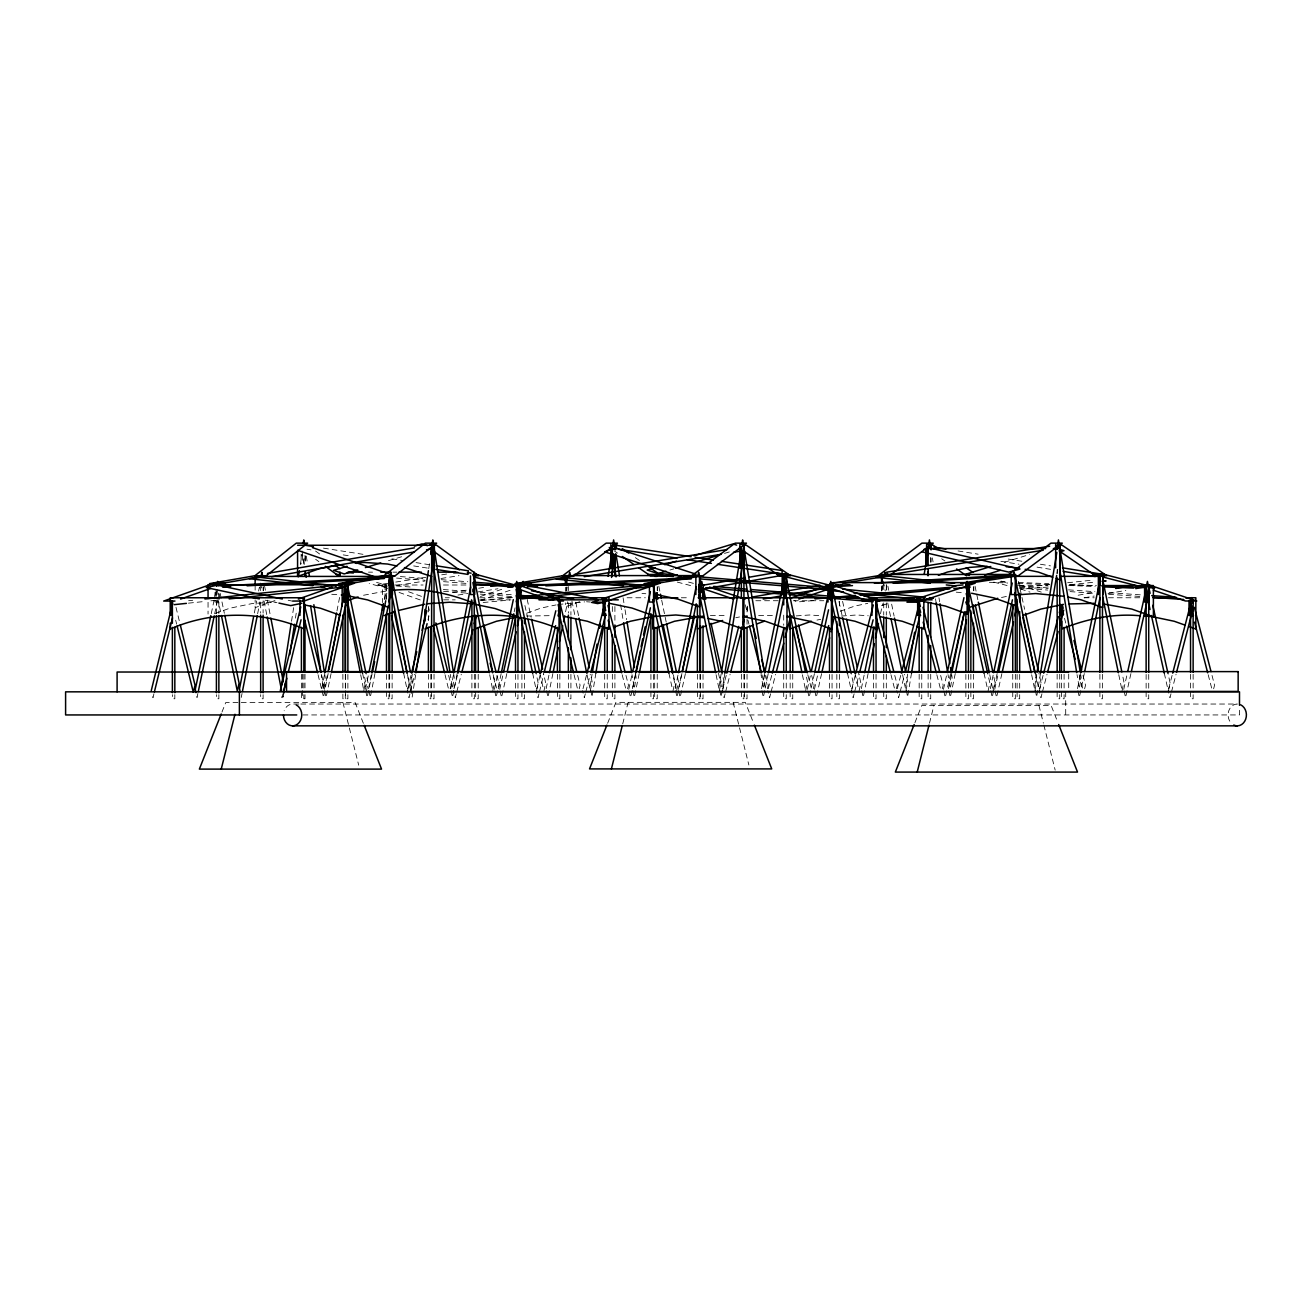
<?xml version="1.0" encoding="UTF-8"?>
<svg xmlns="http://www.w3.org/2000/svg" width="1312" height="1312" viewBox="0 0 1312 1312"><rect width="100%" height="100%" fill="white"/><g stroke="black" fill="none" stroke-linecap="round" stroke-linejoin="round"><path stroke-width="0.75" stroke-dasharray="5 3.75" d="M291.526 621.281L293.724 607.112M300.35 564.619L301.924 554.5M283.786 693.048L283.162 697.098L282.588 693.408M295.446 618.165L296.709 610.08M303.958 563.537L304.023 555.796M410.459 686.045L412.345 673.892M428.745 568.67L429.68 562.602M415.642 674.827L412.181 697.098L411.033 689.718M590.154 686.045L592.106 674.073M595.878 673.154L591.958 697.098L590.761 689.718M719.173 686.045L721.141 674.073M724.896 673.154L720.993 697.098L719.78 689.718M905.739 686.045L907.707 674.073M911.512 673.154L907.56 697.098L906.346 689.718M1034.758 686.045L1036.726 674.073M1040.531 673.154L1036.578 697.098L1035.365 689.718M1056.996 573.442L1057.652 569.457M254.348 612.934L256.693 600.978M258.628 591.023L259.415 587.038L259.235 590.81M241.26 697.426L242.048 693.458M257.628 613.77L259.973 601.814M321.752 688.636L324.474 674.68M336.954 610.949L339.677 597.009M328.148 673.532L323.474 697.426L322.096 690.391M363.801 690.653L365.523 681.863L363.965 673.892M368.557 688.636L371.296 674.68M385.712 600.978L386.876 595.008M374.953 673.532L370.279 697.426L368.902 690.391M410.623 690.653L412.345 681.863L410.787 673.892M450.77 688.636L453.493 674.68M457.166 673.532L452.492 697.426L451.115 690.391M492.836 690.653L494.558 681.863L493 673.892M546.169 688.636L549.039 674.68M566.226 591.023L567.046 587.038M552.893 673.532L547.99 697.426L546.53 690.391M565.57 611.786L567.62 601.814M590.334 690.653L592.138 681.863L590.498 673.892M632.499 688.636L635.352 674.68M639.206 673.532L634.303 697.426L632.86 690.391M675.204 688.636L678.058 674.68M676.648 690.653L678.468 681.863L676.828 673.892M681.912 673.532L677.008 697.426L675.565 690.391M719.353 690.653L721.157 681.863L719.534 673.892M761.518 688.636L764.388 674.68M768.242 673.532L763.322 697.426L761.878 690.391M805.683 690.653L807.487 681.863L805.847 673.892M861.344 688.636L864.231 674.68M881.582 591.023L882.812 585.054M868.118 673.532L863.165 697.426L861.705 690.391M880.516 613.77L882.582 603.815M905.92 690.653L907.74 681.863L906.084 673.892M948.478 688.636L951.364 674.68M955.267 673.532L950.298 697.426L948.838 690.391M990.363 688.636L993.25 674.68M993.053 690.653L994.89 681.863L993.233 673.892M997.136 673.532L992.184 697.426L990.724 690.391M1034.938 690.653L1036.759 681.863L1035.119 673.892M1077.496 688.636L1080.399 674.68M1084.286 673.532L1079.333 697.426L1077.874 690.391M1122.088 690.653L1123.908 681.863L1122.252 673.892M211.265 613.606L215.89 591.679M197.866 693.54L197.013 697.525L196.324 694.261M214.676 613.803L217.612 599.846M324.326 689.358L327.688 673.417M331.083 673.614L326.048 697.525L324.671 690.998M387.024 584.676L385.99 589.58L386.843 593.565M365.376 689.358L368.738 673.417M384.285 599.65L386.81 587.694M366.376 691.244L368.098 683.076L365.999 673.105M372.132 673.614L367.098 697.525L365.72 690.998M407.425 691.244L409.147 683.076L407.048 673.105M494.394 689.358L497.756 673.417M501.168 673.614L496.116 697.525L494.739 690.998M514.189 611.802L515.026 607.817M536.444 691.244L538.166 683.076L536.067 673.105M499.724 689.358L503.25 673.417M506.826 673.614L501.528 697.525L500.085 690.998M543.873 691.244L545.694 683.076L543.48 673.105M628.743 689.358L632.269 673.417M635.844 673.614L630.547 697.525L629.104 690.998M672.908 691.244L674.712 683.076L672.498 673.105M678.304 689.358L681.83 673.417M685.405 673.614L680.108 697.525L678.665 690.998M722.453 691.244L724.273 683.076L722.059 673.105M807.323 689.358L810.849 673.417M814.424 673.614L809.127 697.525L807.684 690.998M851.488 691.244L853.292 683.076L851.078 673.105M814.44 689.358L817.999 673.417M821.607 673.614L816.261 697.525L814.801 690.998M859.016 691.244L860.852 683.076L858.622 673.105M943.459 689.358L947.018 673.417M950.626 673.614L945.296 697.525L943.82 690.998M988.034 691.244L989.871 683.076L987.641 673.105M994.726 689.358L998.284 673.417M1001.892 673.614L996.546 697.525L995.086 690.998M1039.301 691.244L1041.121 683.076L1038.891 673.105M1123.744 689.358L1127.303 673.417M1130.911 673.614L1125.565 697.525L1124.105 690.998M1168.32 691.244L1170.14 683.076L1167.926 673.105M153.93 693.802L152.979 697.705L152.126 694.179M282.966 693.802L282.014 697.705L281.145 694.179M323.195 688.767L324.064 685.241L321.21 673.548M407.753 688.718L411.558 673.122M409.951 693.802L409 697.705L407.278 690.653M410.426 691.85L414.707 674.335M428.04 619.789L428.991 615.902M450.18 688.767L451.049 685.241L448.196 673.548M536.772 688.718L540.577 673.122M538.97 693.802L538.018 697.705L536.296 690.653M539.445 691.85L543.726 674.335M579.215 688.767L580.068 685.241L577.214 673.548M622.708 723.88L628.12 702.346M929.503 723.125L933.914 705.512M453.985 688.718L457.986 673.122M456.297 693.802L455.297 697.705L453.476 690.653M456.789 691.85L461.283 674.335M498.544 688.767L499.446 685.241L496.444 673.548M583.004 688.718L587.005 673.122M585.316 693.802L584.316 697.705L582.512 690.653M585.808 691.85L590.318 674.335M627.562 688.767L628.464 685.241L625.48 673.548M722.797 688.718L726.799 673.122M725.093 693.802L724.093 697.705L722.289 690.653M725.602 691.85L730.095 674.335M767.356 688.767L768.258 685.241L765.257 673.548M851.816 688.718L855.818 673.122M854.128 693.802L853.128 697.705L851.308 690.653M854.62 691.85L859.13 674.335M896.375 688.767L897.277 685.241L894.276 673.548M768.274 688.718L772.309 673.122M770.603 693.802L769.586 697.705L767.766 690.653M771.095 691.85L775.638 674.335M813.26 688.767L814.162 685.241L811.144 673.548M897.293 688.718L901.328 673.122M899.622 693.802L898.605 697.705L896.785 690.653M900.13 691.85L904.673 674.335M942.278 688.767L943.197 685.241L940.163 673.548M1039.629 688.718L1043.68 673.122M1041.958 693.802L1040.957 697.705L1039.137 690.653M1042.466 691.85L1047.009 674.335M1084.63 688.767L1085.532 685.241L1082.498 673.548M1168.664 688.718L1172.698 673.122M1170.993 693.802L1169.976 697.705L1168.156 690.653M1171.501 691.85L1176.044 674.335M1213.649 688.767L1214.551 685.241L1211.534 673.548M221.974 712.055L225.746 702.543L237.931 702.543M607.636 723.256L615.918 702.346L745.331 702.346L753.629 723.256M914.94 722.633L921.729 705.512L1051.142 705.512L1057.931 722.633M215.25 613.409L229.666 608.26L252.166 603.553L275.11 601.978M274.946 600.552L255.135 607.653L255.135 599.846M526.702 613.212L541.118 608.046L556.108 604.914M579.773 601.667L565.357 606.833L565.357 602.93M840.238 611.261L854.653 606.095L867.773 603.356M881.566 605.685L886.978 603.75M480.422 596.501L502.972 588.891M480.422 600.306L512.385 589.531M1004.336 562.307L1029.461 554.55M669.924 570.031L673.827 568.85M724.503 553.402L730.358 551.63M388.483 560.683L403.883 556.075M363.539 595.254L387.975 590.679M557.994 604.52L584.644 601.896M735.802 617.722L739.542 616.952M816.982 620.084L820.722 619.297M1001.499 597.485L1007.124 596.304M1078.152 595.222L1093.962 592.384M1084.319 597.813L1094.208 596.042M1108.033 593.565L1125.827 590.384M387.778 583.332L377.79 584.922L387.171 586.398M395.765 582.069L425.744 577.346M441.734 574.82L447.736 573.869M397.044 585.431L425.039 581.019M441.012 578.494L459.003 575.656M452.689 592.352L466.678 590.138M478.667 588.235L486.67 586.972M457.97 595.074L467.958 593.5M477.945 591.925L497.937 588.76M188.633 600.716L192.716 600.289M188.452 603.159L202.704 601.683M210.855 600.83L216.956 600.191M1019.736 587.743L1049.666 584.627M1067.624 582.741L1093.552 580.035M1048.255 587.005L1020.72 589.236M1070.198 584.709L1096.127 582.003M481.34 600.486L513.96 597.419M483.16 602.52L509.663 600.027M813.194 600.601L796.892 602.011L794.613 600.666M526.637 616.033L551.499 615.64M710.366 615.64L727.57 615.508M758.631 615.377L773.916 615.64M796.253 615.902L809.635 614.984L821.115 615.771M841.5 616.033L856.785 614.984L868.265 615.771M368.492 572.147L372.542 572.147M392.878 572.147L396.929 572.147M386.548 585.004L382.481 585.004L382.481 602.569M394.682 585.004L423.136 585.004M443.456 585.004L467.843 585.004M1017.112 585.185L1019.686 585.185M1019.26 585.562L1047.714 585.562M1070.067 585.562L1096.488 585.562M386.564 586.694L380.906 586.694L369.197 583.496M445.26 597.764L449.327 597.764M479.798 597.764L513.484 597.764M627.054 597.764L645.34 597.764M681.322 597.764L690.046 597.764M1084.073 597.764L1094.224 597.764M1108.46 597.764L1140.964 597.764M443.636 599.83L455.215 599.863M479.815 599.863L510.909 599.863M755.827 600.732L778.164 600.732M793.334 600.732L823.821 600.732M241.228 702.543L355.158 702.543L363.44 723.47M298.759 704.036L292.625 704.036A10.906 9.151 -90 0 0 284.163 710.76M300.809 704.036L1237.249 704.036A10.906 9.151 -90 0 0 1228.786 710.76A10.906 9.151 -90 0 0 1230.771 722.65M302.908 714.942L1239.496 714.942L1239.496 707.234M1000.006 581.724L1008.141 582.052M1018.325 582.462L1048.846 583.692M1069.198 584.512L1095.651 585.578M989.346 582.298L1007.649 583.036M1017.833 583.446L1050.387 584.742M1068.706 585.48L1095.159 586.546M956.268 592.188L963.926 592.712M641.978 593.467L645.799 593.729M586.546 601.765L590.367 602.028M331.756 594.287L339.398 594.812M1019.736 586.464L1048.173 588.448M1068.493 589.859L1094.897 591.679M1109.116 592.663L1141.604 594.926M1019.26 588.088L1047.698 590.056M1070.034 591.614L1094.405 593.303M1108.624 594.287L1141.112 596.55M400.373 576.575L424.875 578.444M441.209 579.691L467.761 581.724M396.536 578.067L425.137 580.248M443.522 581.659L468.023 583.528M396.355 585.939L412.706 587.186M443.341 589.531L467.843 591.4M480.11 592.335L512.779 594.828M443.587 591.335L468.105 593.204M480.356 594.139L513.041 596.632M323.474 548.137L363.736 554.435M391.911 558.846L403.981 560.732M416.068 562.618L430.156 564.832M307.008 549.22L311.026 549.859M343.236 554.894L349.271 555.829M413.674 565.915L429.778 568.44M958.039 550.942L978.129 554.189M1008.256 559.06L1022.327 561.323M1040.4 564.242L1050.453 565.866M1000.876 561.306L1018.948 564.226M1037.038 567.145L1051.092 569.424M288.181 600.256L292.117 601.093M265.204 600.174L276.996 602.684M1001.072 581.085L1009.01 583.118M993.758 582.102L1007.649 585.677M688.57 582.102L694.458 583.627M677.287 582.102L692.998 586.185M376.577 582.43L386.351 585.086M1020.49 585.136L1041.285 592.122M1020.539 588.94L1030.002 592.122M408.491 591.745L421.496 596.37M387.926 588.448L378.627 585.136L386.154 585.136L386.4 586.972M399.061 592.417L421.349 600.338M941.672 558.764L944.984 561.044M635.336 557.633L640.256 561.044M614.18 550.843L617.476 553.106M315.569 551.056L322.063 555.763M315.651 559.289L318.898 561.651M1208.188 674.745L1211.73 688.39M1064.524 618.264L1066.033 624.118M1079.169 674.745L1082.695 688.39M936.817 674.745L940.36 688.39M807.798 674.745L811.324 688.39M890.979 674.745L894.472 688.39M745.249 604.766L746.61 610.047M747.955 620.215L748.955 624.118M761.944 674.745L765.454 688.39M622.167 674.745L625.66 688.39M493.148 674.745L496.641 688.39M1038.956 705.512L1043.368 723.125M1043.86 725.093L1055.176 770.128M733.146 702.346L748.873 764.994M342.957 702.543L358.701 765.191M574.066 674.745L577.395 688.39M428.368 606.587L429.319 610.474M445.047 674.745L448.376 688.39M318.062 674.745L321.391 688.39M175.988 607.325L179.318 620.97M175.693 620.215L176.644 624.118M1164.318 673.302L1167.877 689.243M1018.407 581.396L1021.523 595.353M1021.966 597.354L1024.639 609.309M1035.283 673.302L1038.858 689.243M984.033 673.302L987.592 689.243M842.583 601.339L846.142 617.28M838.975 601.536L842.534 617.476M855.014 673.302L858.573 689.243M847.503 673.302L851.045 689.243M718.484 673.302L722.01 689.243M668.923 673.302L672.466 689.243M527.162 599.338L531.13 617.28M524.898 605.521L527.555 617.476M539.904 673.302L543.43 689.243M532.672 673.302L536.034 689.243M403.653 673.302L407.015 689.243M362.588 673.302L365.95 689.243M220.17 593.368L224.368 613.294M217.07 589.318L218.448 595.861M215.922 589.58L220.957 613.491M1118.775 674.729L1121.662 688.669M1031.642 674.729L1034.528 688.669M975.062 586.234L977.948 600.191M989.756 674.729L992.643 688.669M887.912 586.234L888.749 590.22M891.635 604.176L894.112 616.115M883.206 581.101L885.272 591.056M887.748 603.012L890.635 616.952M902.607 674.729L905.51 688.669M802.403 674.729L805.273 688.669M716.09 674.729L718.943 688.669M658.821 586.234L660.051 592.22M661.691 600.191L666.184 622.101M673.384 674.729L676.238 688.669M575.771 602.175L578.641 616.115M571.917 601.027L575.197 616.952M587.054 674.729L589.924 688.669M489.704 674.729L492.443 688.669M407.507 674.729L410.23 688.669M360.685 674.729L363.424 688.669M264.614 586.234L265.401 590.22M267.336 600.191L270.075 614.131M260.547 583.086L262.105 591.056M264.056 601.027L266.795 614.967M1080.498 673.532L1081.17 677.533L1079.333 688.587L1077.037 674.63M932.389 557.879L933.045 561.864M938.966 597.764L939.622 601.749M951.479 673.532L952.135 677.533L950.314 688.587L948.018 674.63M935.505 598.846L936.161 602.831M764.486 673.532L765.142 677.533L763.338 688.587L761.058 674.63M623.085 597.764L624.709 607.735M625.037 609.719L626.66 619.69M635.467 673.532L636.123 677.533L634.319 688.587L632.04 674.63M620.625 604.816L623.233 620.773M453.608 673.482L454.231 677.533L452.509 688.587L450.311 674.417M306.303 556.108L307.566 564.209M324.589 673.482L325.212 677.533L323.49 688.587L321.292 674.417M302.055 550.974L304.269 565.144M1193.133 674.286L1193.133 692.654M1193.133 694.688L1193.133 698.771L1190.542 698.771L1190.542 690.604M1190.542 674.286L1190.542 688.57M1148.722 674.434L1148.722 692.687M1148.722 694.704L1148.722 698.771L1146.13 698.771L1146.13 690.653M1146.13 674.434L1146.13 688.62M1102.474 674.286L1102.474 692.654M1102.474 694.688L1102.474 698.771L1099.899 698.771L1099.899 690.604M1099.899 674.286L1099.899 688.57M1068.706 674.007L1068.706 687.865M1065.705 691.834L1065.705 714.942M1064.098 674.286L1064.098 692.654M1064.098 694.688L1064.098 698.771L1061.523 698.771L1061.523 690.604M1061.523 674.286L1061.523 688.57M1059.735 674.171L1059.735 692.621M1059.735 694.671L1059.735 698.771L1057.144 698.771L1057.144 690.571M1057.144 569.638L1057.144 573.721M1057.144 674.171L1057.144 688.521M1019.686 674.434L1019.686 692.687M1019.686 694.704L1019.686 698.771L1017.112 698.771L1017.112 690.653M1017.112 674.434L1017.112 688.62M1015.34 674.286L1015.34 692.654M1015.34 694.688L1015.34 698.771L1012.749 698.771L1012.749 690.604M1012.749 674.286L1012.749 688.57M973.832 587.087L973.832 590.81M973.455 586.562L973.455 590.646M973.455 674.286L973.455 692.654M973.455 694.688L973.455 698.771L970.864 698.771L970.864 690.604M970.864 674.286L970.864 688.57M968.436 674.434L968.436 692.687M968.436 694.704L968.436 698.771L965.862 698.771L965.862 690.653M965.862 674.434L965.862 688.62M931.077 558.108L931.077 561.995M930.716 557.338L930.716 563.488M930.716 674.171L930.716 692.621M930.716 694.671L930.716 698.771L928.125 698.771L928.125 690.571M928.125 674.171L928.125 688.521M921.762 674.286L921.762 692.654M921.762 694.688L921.762 698.771L919.171 698.771L919.171 690.604M919.171 674.286L919.171 688.57M886.682 585.218L886.682 590.81M886.305 584.529L886.305 590.646M886.305 602.88L886.305 615.131M886.305 674.286L886.305 692.654M886.305 694.688L886.305 698.771L883.73 698.771L883.73 690.604M883.73 584.529L883.73 590.646M883.73 602.88L883.73 615.131M883.73 674.286L883.73 688.57M882.205 585.218L882.205 590.81M881.566 586.169L881.566 590.072M876.055 674.286L876.055 692.654M876.055 694.688L876.055 698.771L873.497 698.771L873.497 690.604M873.497 674.286L873.497 688.57M839.418 601.404L839.418 605.455M839.418 674.434L839.418 692.687M839.418 694.704L839.418 698.771L836.826 698.771L836.826 690.653M836.826 674.434L836.826 688.62M832.054 674.434L832.054 692.687M832.054 694.704L832.054 698.771L829.496 698.771L829.496 690.653M829.496 674.434L829.496 688.62M792.743 674.286L792.743 692.654M792.743 694.688L792.743 698.771L790.152 698.771L790.152 690.604M790.152 674.286L790.152 688.57M786.249 674.286L786.249 692.654M786.249 694.688L786.249 698.771L783.707 698.771L783.707 690.604M783.707 615.131L783.707 625.332M783.707 674.286L783.707 688.57M747.397 606.062L747.397 613.524M747.036 606.964L747.036 617.165M747.036 619.215L747.036 625.332M747.036 674.286L747.036 692.654M747.036 694.688L747.036 698.771L744.478 698.771L744.478 690.604M744.478 674.286L744.478 688.57M743.92 674.171L743.92 692.621M743.92 694.671L743.92 698.771L741.362 698.771L741.362 690.571M741.362 674.171L741.362 688.521M703.035 674.434L703.035 692.687M703.035 694.704L703.035 698.771L700.477 698.771L700.477 690.653M700.477 674.434L700.477 688.62M699.936 674.286L699.936 692.654M699.936 694.688L699.936 698.771L697.377 698.771L697.377 690.604M697.377 674.286L697.377 688.57M657.607 587.087L657.607 590.81M657.23 586.562L657.23 590.646M657.23 674.286L657.23 692.654M657.23 694.688L657.23 698.771L654.672 698.771L654.672 690.604M654.672 674.286L654.672 688.57M653.474 674.434L653.474 692.687M653.474 694.704L653.474 698.771L650.916 698.771L650.916 690.653M650.916 674.434L650.916 688.62M614.902 606.521L614.902 620.871M614.902 674.171L614.902 692.621M614.902 694.671L614.902 698.771L612.343 698.771L612.343 690.571M612.343 606.521L612.343 612.671M612.343 674.171L612.343 688.521M607.243 674.286L607.243 692.654M607.243 694.688L607.243 698.771L604.684 698.771L604.684 690.604M604.684 674.286L604.684 688.57M570.917 602.88L570.917 615.131M570.917 674.286L570.917 692.654M570.917 694.688L570.917 698.771L568.358 698.771L568.358 690.604M568.358 586.562L568.358 590.646M568.358 602.88L568.358 613.081M568.358 674.286L568.358 688.57M566.85 587.087L566.85 590.81M565.357 587.3L565.357 591.22M559.847 674.286L559.847 692.654M559.847 694.688L559.847 698.771L557.42 698.771L557.42 690.604M557.42 674.286L557.42 688.57M524.456 674.434L524.456 692.687M524.456 694.704L524.456 698.771L521.897 698.771L521.897 690.653M521.897 674.434L521.897 688.62M517.961 674.434L517.961 692.687M517.961 694.704L517.961 698.771L515.518 698.771L515.518 690.653M515.518 674.434L515.518 688.62M478.224 674.286L478.224 692.654M478.224 694.688L478.224 698.771L475.666 698.771L475.666 690.604M475.666 674.286L475.666 688.57M474.337 674.286L474.337 692.654M474.337 694.688L474.337 698.771L471.894 698.771L471.894 690.604M471.894 674.286L471.894 688.57M434.026 674.171L434.026 692.621M434.026 694.671L434.026 698.771L431.582 698.771L431.582 690.571M431.582 674.171L431.582 688.521M430.828 674.286L430.828 692.654M430.828 694.688L430.828 698.771L428.401 698.771L428.401 690.604M428.401 606.964L428.401 621.248M428.401 674.286L428.401 688.57M392.124 674.286L392.124 692.654M392.124 694.688L392.124 698.771L389.68 698.771L389.68 690.604M389.68 674.286L389.68 688.57M388.926 674.434L388.926 692.687M388.926 694.704L388.926 698.771L386.499 698.771L386.499 690.653M386.499 585.185L386.499 599.371M386.499 674.434L386.499 688.62M385.056 584.758L385.056 600.125M347.877 674.434L347.877 692.687M347.877 694.704L347.877 698.771L342.875 698.771L342.875 690.604M345.45 674.434L345.45 688.62M345.45 690.653L345.45 698.771M345.318 674.286L345.318 692.654M345.318 694.688L345.318 698.771M342.875 674.286L342.875 688.57M305.352 556.157L305.352 563.947M304.991 555.288L304.991 563.488M304.991 674.171L304.991 692.621M304.991 694.671L304.991 698.771L301.416 698.771L301.416 690.604M303.843 674.286L303.843 692.654M303.843 694.688L303.843 698.771M302.564 555.288L302.564 563.488M302.564 674.171L302.564 688.521M302.564 690.571L302.564 698.771M301.416 674.286L301.416 688.57M301.12 554.205L301.12 563.947M263.45 587.087L263.45 590.81M263.105 586.562L263.105 590.646M263.105 600.847L263.105 613.081M263.105 694.688L263.105 698.771L260.662 698.771L260.662 694.688M260.662 586.562L260.662 590.646M260.662 602.88L260.662 613.081M255.135 586.185L255.135 590.088M219.202 594.352L219.202 602.044L214.988 602.044L214.988 592.434M218.858 593.286L218.858 613.573M218.858 694.704L218.858 698.771L216.414 698.771L216.414 694.704M216.414 591.269L216.414 613.573M208.05 602.323L208.05 614.032M174.824 694.688L174.824 698.771L172.38 698.771L172.38 694.688"/><path stroke-width="1.5" d="M303.203 543.611L303.777 539.921L304.417 543.972M281.44 686.045L291.198 623.298M298.447 576.755L299.398 570.687M283.786 693.048L285.36 682.929M289.772 654.59L294.511 624.25M431.664 547.301L431.09 550.974L450 672.4M432.238 543.611L432.812 539.921L453.296 671.449M412.657 671.875L428.417 570.687M430.943 554.5L431.894 548.432L433.616 559.486L415.97 672.81M611.818 550.974L613.622 539.921L615.246 549.892M592.434 672.072L597.009 644.159M599.617 628.202L600.273 624.217M608.096 576.345L612.655 548.432M595.878 673.154L603.372 627.3M611.54 577.444L614.475 559.486L613.557 553.959M741.444 547.301L740.837 550.974L760.73 672.63M742.034 543.611L742.641 539.921L764.174 671.547M721.469 672.072L741.69 548.432L743.494 559.486L724.896 673.154M908.035 672.072L914.628 632.187M924.173 574.361L927.797 552.418M911.512 673.154L919.089 627.3M927.65 575.443L928.306 571.458M1056.931 549.138L1058.44 539.921L1080.17 671.547M1037.07 672.072L1056.816 552.418M1040.531 673.154L1056.668 575.443M261.203 575.82L261.892 572.294L262.662 576.28M253.56 616.919L239.538 688.636L240.227 692.146M242.425 691.457L257.234 615.771M324.868 672.695L336.561 612.934M328.935 669.546L339.841 613.77M371.673 672.695L385.712 600.978M388.828 585.054L389.992 579.068L391.714 587.874L388.992 601.814M375.347 671.531L388.204 605.8M453.886 672.695L470.647 587.038M457.56 671.531L471.582 599.83M473.14 591.86L473.927 587.874L472.894 582.594M568.916 575.82L569.638 572.294L570.458 576.28M549.449 672.695L558.453 628.874M553.303 671.531L558.207 647.636M559.437 641.666L562.717 625.726M563.537 621.74L564.75 615.771M635.762 672.695L640.272 650.785M641.092 646.8L642.716 638.829M643.536 634.844L645.176 626.874M639.616 671.531L651.08 615.771M697.935 575.82L698.656 572.294L719.124 671.892M678.468 672.695L696.065 587.038M682.322 671.531L696.229 603.815M698.689 591.86L698.788 584.348M784.625 574.066L783.166 581.101L801.993 672.728M764.798 672.695L784.018 579.068L785.822 587.874L768.652 671.531M884.288 575.82L885.026 572.294L885.846 576.28M864.641 672.695L874.136 626.874M868.528 671.531L874.317 643.651M875.547 637.681L878.45 623.725M951.79 672.695L964.172 612.934M955.677 671.531L966.419 619.756M967.649 613.77L969.306 605.8M1013.323 575.82L1014.045 572.294L1034.692 671.892M993.66 672.695L1012.257 583.053M997.563 671.531L1012.421 599.83M1100.817 574.066L1099.358 581.101L1100.194 585.086M1080.809 672.695L1100.227 579.068M1084.696 671.531L1099.981 597.829M216.611 586.3L217.644 581.396L218.481 585.398M210.838 615.607L195.291 689.358L195.98 692.621M198.276 691.555L214.25 615.804M328.098 671.416L345.745 587.694L347.467 595.861L331.51 671.613M369.148 671.416L383.448 603.635M372.559 671.613L374.658 661.642M515.714 586.3L516.748 581.396L536.067 673.105M498.183 671.416L513.304 599.65M501.578 671.613L513.763 613.803M516.288 601.847L517.551 595.861L516.174 589.318M522.094 586.3L523.176 581.396L524.062 585.398M503.693 671.416L515.6 617.591M520.454 595.664L521.34 591.679M507.268 671.613L516.092 631.744M517.42 625.758L519.175 617.788M651.49 584.676L652.212 581.396L672.498 673.105M632.712 671.416L650.358 591.679M636.287 671.613L650.408 607.817M700.674 586.3L701.756 581.396L702.642 585.398M682.273 671.416L694.622 615.607M685.848 671.613L698.197 615.804M811.292 671.416L829.824 587.694L831.628 595.861L830.742 599.846M814.867 671.613L828.544 609.818M818.442 671.416L828.692 625.562M822.05 671.613L829.627 637.73M830.972 631.744L834.53 615.804M966.419 584.676L967.157 581.396L987.641 673.105M947.477 671.416L963.959 597.665M951.085 671.613L964.435 611.802M966.222 603.832L968.01 595.861L966.173 587.694M998.727 671.416L1013.422 605.636M1002.335 671.613L1013.471 621.773M1014.799 615.804L1017.472 603.832M1127.746 671.416L1146.458 587.694L1148.279 595.861L1131.354 671.613M151.257 690.653L172.692 603.012M154.406 691.85L172.512 617.854M280.292 690.653L300.76 606.915M283.441 691.85L286.77 678.222M288.197 672.384L301.055 619.789M411.558 673.122L416.79 651.703M422.038 630.285L426.794 610.802M415.182 672.384L427.089 623.692M540.577 673.122L555.812 610.802M544.201 672.384L555.632 625.644M558.01 615.902L559.453 610.047L558.158 604.766M221.22 769.111L234.979 714.286M611.392 768.914L622.216 725.831M917.203 772.079L929.011 725.093M457.986 673.122L472.484 616.64M461.791 672.384L472.796 629.53M474.288 623.692L476.289 615.902M605.964 597.6L604.16 604.635L605.668 610.474M587.005 673.122L605.012 603.012M590.81 672.384L605.816 613.95M726.799 673.122L738.787 626.382M730.604 672.384L742.1 627.579M743.1 623.692L744.101 619.789M855.818 673.122L873.316 604.963M859.622 672.384L873.12 619.789M772.309 673.122L783.92 628.333M776.146 672.384L783.723 643.159M785.232 637.32L790.792 615.902M920.466 597.6L918.646 604.635L920.663 612.425M901.328 673.122L919.499 603.012L920.417 606.538M905.165 672.384L920.319 613.95M1043.68 673.122L1058.308 616.64M1059.325 612.753L1061.342 604.963M1047.517 672.384L1058.128 631.482M1059.637 625.644L1063.671 610.047M1172.698 673.122L1190.87 603.012L1192.69 610.047L1176.536 672.384M1191.903 600.06L1192.378 598.452L1186.294 598.026M221.22 713.958L199.358 769.111L381.546 769.111L364.195 725.372M606.882 725.159L589.531 768.914L771.735 768.914L754.384 725.159M914.185 724.536L895.342 772.079L1077.529 772.079L1058.686 724.536M1103.326 577.854L1104.688 574.623M1154.166 588.924L1154.658 587.94L1148.558 587.694M265.877 575.984L307.615 543.135L296.315 543.135L254.594 575.984L265.959 575.771L220.76 583.627L209.477 583.627L254.676 575.771M394.896 575.984L436.634 543.135L425.35 543.135L383.612 575.984L394.994 575.771L349.779 583.627L338.496 583.627L383.694 575.771M573.623 575.984L617.444 543.135L606.16 543.135L562.34 575.984L573.705 575.771L526.243 583.627L514.96 583.627L562.422 575.771M702.642 575.984L746.462 543.135L735.179 543.135L691.358 575.984L702.724 575.771L655.262 583.627L643.979 583.627L691.44 575.771M889.011 575.984L933.242 543.135L921.959 543.135L877.728 575.984L889.093 575.771L843.173 583.299M1018.03 575.984L1062.261 543.135L1050.978 543.135L1006.747 575.984L1018.112 575.771L966.436 583.627M349.041 600.158L358.061 596.927M384.285 615.59L395.092 611.72M398.7 610.441L424.727 604.192M424.94 628.989C467.269 610.67 516.731 610.67 559.06 628.989L559.06 597.764M614.164 627.054L630.383 621.265L650.998 616.952M697.295 628.989L706.315 625.775M709.923 624.479L722.682 620.478M742.576 628.989L753.383 625.119M756.991 623.84L764.207 621.265M938.392 575.296L947.395 572.065L969.896 567.374L987.1 566.194M811.357 621.265L789.726 628.989L789.726 621.183M968.633 607.571L997.76 598.272M1022.868 615.508L1040.892 609.063L1063.392 604.356M180.58 599.076L210.494 588.498M217.972 585.841L225.451 583.2L214.168 583.2L163.672 601.06L174.972 601.06M298.316 599.076L331.969 587.169M335.708 585.841L343.186 583.2L354.486 583.2L303.99 601.06L292.691 601.06M512.385 585.726L519.896 583.2L531.196 583.2L519.913 587.005M598.157 600.306L592.516 602.192L603.815 602.192L660.215 583.2L648.932 583.2L601.929 599.026M789.463 598.485L819.738 588.301M827.314 585.742L832.989 583.84M798.86 599.125L829.135 588.924M836.712 586.382L842.386 584.48M912.66 600.306L906.969 602.192L918.252 602.192L975.193 583.2L965.78 583.2M916.448 599.026L956.317 585.726M990.806 566.489L965.665 574.246L969.453 575.328M984.722 575.115L1000.187 570.343M1060.112 551.827L1063.983 550.646L1060.211 549.548M655 567.702L647.193 570.08L658.23 573.606L666.02 571.228M664.741 564.734L676.434 561.175M693.982 555.829L732.982 543.955L736.655 545.12M675.762 568.26L718.664 555.189M347.04 566.325L333.56 570.343L344.203 573.918L357.684 569.884M356.667 563.438L360.505 562.29M414.412 546.169L422.12 543.873L427.45 545.661M365.392 567.588L380.792 562.979M923.878 549.449L927.633 548.449M301.94 603.192L290.739 605.619L278.948 603.11M337.955 564.816L319.21 568.736L297.578 576.476L297.578 551.106M517.125 616.952L496.494 621.265L474.878 628.989L474.878 617.28M520.864 585.792L524.603 585.07L596.829 599.059M603.258 602.487L597.649 603.586L591.63 602.421M1115.708 588.498L1133.486 585.316L1145.589 586.841L1135.716 588.612M267.5 573.41L414.379 547.842M271.633 576.772L414.477 551.909M426.548 549.81L430.566 549.105M699.296 585.857L745.347 577.87M749.349 577.182L775.359 572.655L786.626 574.623M702.543 589.219L782.624 575.328M743.97 598.469L747.971 597.78M751.973 597.091L782.001 591.876M788.004 590.826L820.033 585.267M763.223 599.043L781.23 595.927M789.25 594.533L833.284 586.89M574.148 574.508L727.389 549.466M584.266 576.673L721.387 554.271M733.49 552.303L739.525 551.319L739.492 547.498M877.794 575.771L829.889 583.627L833.645 583.627M960.909 583.299L1006.829 575.771M1049.698 546.218L886.568 572.196L888.208 574.935L1043.27 550.236M1053.339 548.629L1059.391 547.662M453.739 572.918L457.724 572.294M490.672 586.349L502.66 584.447L513.927 586.234L507.924 587.186M825.182 589.596L828.905 589.072M922.287 599.666L933.406 598.075L929.355 597.665M338.545 587.3L344.203 586.677M204.934 599.01L341.35 584.808L341.169 587.268L229.174 598.928M174.201 604.652L186.419 603.372M1102.113 581.38L1106.114 580.954L1102.523 580.691M647.324 586.628L651.096 586.251M876.318 576.919L886.896 575.87L954.628 583.266M963.041 584.922L954.234 585.792L946.264 584.922M518.027 597.026L648.505 584.758L648.292 586.972L548.4 596.386M521.897 598.879L525.964 598.485M536.165 597.534L540.249 597.14M814.998 598.912L825.182 598.042M833.35 597.337L855.768 595.402M859.852 595.058L949.544 587.35M847.847 597.632L858.048 596.747M864.165 596.222L949.773 588.875M953.857 588.514L970.175 587.12L967.895 585.775M355.093 563.11L364.638 562.454L387.581 564.029L396.962 565.997M393.715 590.285C421.103 587.448 448.835 592.958 474.157 603.372M426.613 603.799L449.54 602.224L472.484 603.799M652.884 616.558L675.828 614.984L704.38 617.722M702.724 616.164L674.499 621.265L652.868 628.989L652.868 615.328M1016.57 594.861L1035.693 593.549L1064.262 596.304M743.33 616.427L747.151 616.164M786.708 616.558L792.432 616.164M1069.116 603.963L1093.978 603.307M831.66 585.693L849.963 584.594M874.366 583.151L1010.568 575.05M834.202 586.677L852.488 585.595M893.16 583.168L1015.127 575.919L1014.635 574.804M222.827 585.841L384.498 577.28L384.186 578.543L247.082 585.808M222.532 587.104L230.715 586.677M527.686 585.611L691.457 577.821L691.145 578.953L545.808 585.857M527.391 586.726L537.625 586.251M430.139 544.464L434.37 544.464L434.37 567.85L431.55 567.85M297.578 545.251L431.697 545.251L431.582 672.121M432.714 545.169L436.47 545.169L478.7 575.771L473.058 575.771M613.491 545.169L617.263 545.169M742.526 545.169L746.282 545.169L790.628 575.771L779.344 575.771L743.215 550.843M929.29 545.169L933.062 545.169L936.374 547.432M1058.325 545.169L1062.08 545.169L1106.852 575.771L1095.569 575.771L1059.079 550.843M1045.68 548.58L925.78 548.58L925.78 566.144M1053.798 548.58L1059.899 548.58M348.156 572.147L362.391 572.147M380.677 572.147L390.845 572.147M398.963 572.147L421.316 572.147M437.585 572.147L455.871 572.147M336.003 574.459L339.759 574.459M472.55 574.459L476.305 574.459L521.225 586.694L515.583 586.694M647.8 574.459L659.1 574.459L666.955 576.493M1093.027 574.459L1104.31 574.459L1151.92 586.694L1140.636 586.694L1102.949 577.018M568.358 576.362L570.917 576.362M654.672 576.362L657.23 576.362M697.377 576.362L699.936 576.362L699.936 672.252M1015.373 576.345L1051.945 576.345M1060.08 576.345L1102.752 576.345L1102.752 607.571L1081.137 599.83L1068.001 597.091M214.988 584.758L217.808 584.758M514.091 584.758L518.306 584.758L518.306 602.044M700.444 584.758L703.412 584.758L703.412 598.19M835.318 584.758L838.286 584.758M965.829 584.758L968.814 584.758L968.814 602.044L965.829 602.044M473.927 585.004L496.28 585.004M512.549 585.004L516.616 585.004L516.616 616.23L494.985 608.506L474.37 604.192M216.414 585.185L218.858 585.185M511.418 585.136L518.945 585.136L563.52 600.994L557.879 600.994M521.897 585.185L524.456 585.185M700.1 585.136L703.872 585.136M825.363 585.136L832.89 585.136L879.696 600.994L875.94 600.994M965.862 585.185L968.436 585.185L968.436 672.4M1141.998 585.136L1149.525 585.136L1196.774 600.994L1185.474 600.994L1153.346 590.22M1102.588 585.562L1133.06 585.562M1141.194 585.562L1153.396 585.562L1153.396 616.804L1131.764 609.063L1103.523 603.963M389.664 594.533L392.468 594.533L392.468 575.902M654.639 594.533L657.607 594.533M1015.701 594.533L1011.224 594.533L1011.224 575.902M518.42 597.764L544.841 597.764M552.09 597.764L608.998 597.764L608.998 628.989L587.366 621.265L564.882 616.558M654.901 597.764L677.845 597.764M698.181 597.764L831.431 597.764L831.431 628.989L809.799 621.265L787.298 616.558M834.022 597.764L840.123 597.764M846.224 597.764L858.819 597.764M868.577 597.764L923.845 597.764L923.845 628.989L916.645 626.414M1153.166 597.764L1175.519 597.764M1185.671 597.764L1195.839 597.764L1195.839 628.989L1188.639 626.414M538.97 599.863L618.313 599.83M864.313 599.83L932.176 599.83M606.128 600.486L603.176 600.486L603.176 615.377L606.128 615.377M920.647 600.486L917.662 600.486L917.662 615.377L920.647 615.377M1193.494 600.486L1189.016 600.486L1189.016 615.377L1193.494 615.377M861.918 600.732L869.938 600.732M875.645 600.732L922.352 600.732M1062.982 615.377L1059.998 615.377L1059.998 604.209M284.917 672.023L117.096 672.023L117.096 691.834M289.001 672.023L317.652 672.023M331.985 672.023L342.219 672.023M346.302 672.023L360.636 672.023M364.72 672.023L368.82 672.023M374.953 672.023L403.604 672.023M415.888 672.023L454.772 672.023M460.906 672.023L489.556 672.023M495.69 672.023L503.89 672.023M507.974 672.023L540.724 672.023M544.808 672.023L587.792 672.023M591.876 672.023L620.527 672.023M624.627 672.023L630.76 672.023M638.944 672.023L667.595 672.023M671.695 672.023L679.878 672.023M686.012 672.023L716.713 672.023M731.046 672.023L741.28 672.023M745.364 672.023L761.747 672.023M767.881 672.023L806.765 672.023M814.949 672.023L853.833 672.023M857.917 672.023L988.904 672.023M992.987 672.023L1031.872 672.023M1040.055 672.023L1044.155 672.023M1048.255 672.023L1068.706 672.023M296.758 714.942L65.6 714.942L65.6 691.834L1239.496 691.834L1239.496 705.315M292.625 725.848L1237.249 725.848M1101.752 585.824L1144.49 587.53M1103.294 586.874L1133.814 588.104M1006.222 566.718L1019.522 568.145M1140.243 615.771C1113.478 613.245 1086.451 618.854 1061.72 628.989L1061.72 621.183M1144.064 616.033L1151.723 616.558M341.3 594.943L345.138 595.205M1151.756 595.632L1176.126 597.321M1153.297 597.386L1183.768 599.502M347.254 572.524L353.387 573M473.894 582.184L512.697 585.152L512.959 586.956L474.157 583.988M518.912 595.287L553.631 597.944L553.894 599.748L519.175 597.108M677.222 574.984L658.854 573.442L659.083 575.443M699.673 576.87L783.346 583.906M787.43 584.25L826.216 587.514L826.445 589.498L699.903 578.871M661.133 575.607L673.384 576.64M713.679 586.398L746.331 589.137M750.415 589.482L783.067 592.22M787.151 592.565L827.97 595.992M834.088 596.517L872.874 599.764L873.12 601.765M705.758 587.694L781.263 594.041M789.43 594.73L828.216 597.993M834.334 598.502L871.07 601.585M842.534 589.072L925.321 597.272M823.329 589.859L829.397 590.466M833.432 590.859L843.534 591.86M853.62 592.86L914.202 598.862M647.029 585.857L567.538 577.985L556.222 579.1L623.479 585.759M629.58 586.366L637.747 587.169M876.547 577.313L930.323 583.184M336.233 585.808L260.58 577.46L249.264 578.707L312.978 585.726M320.948 586.612L324.917 587.054M691.145 556.714L616.378 545.366L616.378 548.924M695.18 557.338L713.367 560.093M721.452 561.323L739.64 564.094M745.708 565.013L782.083 570.54L782.1 574.098L745.708 568.572M618.395 549.236L677.008 558.125M687.111 559.666L711.366 563.356M717.418 564.275L739.656 567.653M305.368 545.3L313.42 546.563M436.191 565.767L468.4 570.802L468.023 574.41L435.814 569.375M467.367 572.557L471.123 573.147M933.931 547.055L945.985 549.006M1062.507 567.817L1102.687 574.312M1063.146 571.36L1095.29 576.558M531.442 590.761L573.574 598.928M1025.148 569.326L1038.284 572.065L1052.7 577.231M1153.592 616.952L1174.224 621.265L1185.031 625.119M971.569 593.237L994.07 597.944L1015.685 605.685L1015.685 574.459L881.566 574.459L881.566 582.266M923.025 601.388L945.526 606.095L967.141 613.836L967.141 582.61L833.022 582.61L833.022 586.513M879.729 616.558L902.23 621.265L913.037 625.119M832.579 616.558L855.08 621.265L876.695 628.989L876.695 597.764M655.36 594.385L677.861 599.092L699.476 606.833L699.476 575.591L565.357 575.591L565.357 585.349M742.871 616.558L765.372 621.265L786.987 628.989L786.987 597.764M708.136 618.51L721.256 621.265L742.887 628.989L742.887 597.764M609.49 603.356L631.99 608.046L653.606 615.787M404.457 567.571L431.697 576.476M348.877 595.992L367.622 599.912L389.254 607.653L389.254 576.427L255.135 576.427L255.135 584.234M303.662 604.734L320.538 608.26L340.366 615.344M282.293 598.994L217.464 585.136L206.263 587.579L259.3 598.912M929.503 547.94L1019.965 569.08L1008.731 572.114L922.188 551.893M782.723 575.984L776.835 574.459L788.118 574.459L835.268 586.694L823.985 586.694L786.659 577.018M474.78 577.116L506.038 585.628M696.049 574.197L615.623 548.022L604.652 551.794L681.24 576.722M827.216 587.038L866.543 600.371M709.48 587.038L745.052 599.092M701.936 588.317L733.769 599.092M312.387 547.596L389.32 574.082M297.611 550.286L374.543 576.772M516.944 588.448L550.368 600.338M1056.291 578.526L1059.899 579.806L1060.112 544.464M966.222 567.834L972.848 572.376M956.596 568.965L966.534 575.771M622.183 548.564L628.76 553.106M646.832 565.57L661.609 575.771L650.326 575.771L638.829 567.834M609.26 547.432L612.54 549.695M622.396 556.501L633.893 564.439M433.304 551.056L459.298 569.884M335.068 565.177L339.939 568.703M325.392 566.358L338.398 575.771M1193.362 603.438L1191.837 597.6L1190.017 604.635L1193.051 616.328M1194.363 607.325L1211.025 671.596M1194.56 622.167L1207.68 672.81M1073.921 640.436L1081.498 669.661M1062.31 604.766L1063.212 608.292M1060.998 604.635L1063.524 614.377M1066.541 626.054L1075.135 659.165M922.992 607.325L939.654 671.596M923.189 622.167L936.309 672.81M798.516 624.856L810.636 671.596M795.679 628.005L807.29 672.81M874.776 597.6L893.784 671.596M875.973 616.328L890.471 672.81M752.76 624.856L756.253 638.501M761.764 659.92L764.765 671.596M749.447 626.054L761.452 672.81M607.964 605.39L624.971 671.596M608.161 620.215L621.658 672.81M483.948 624.856L495.952 671.596M490.147 663.068L492.64 672.81M558.633 597.6L576.739 671.596M558.338 610.474L573.59 672.81M435.814 622.905L447.72 671.596M433.616 628.005L444.571 672.81M302.629 597.6L320.735 671.596M303.761 616.328L317.586 672.81M180.269 624.856L195.045 685.241L193.323 692.277L177.12 626.054M1150.099 593.368L1147.426 581.396L1145.606 589.58L1150.05 609.506M1152.772 605.324L1167.926 673.105M1151.395 615.492L1164.318 673.302M1025.525 613.294L1038.448 671.104M1022.819 617.476L1035.283 673.302M966.222 593.565L984.033 673.302M846.584 619.28L857.277 667.119M842.534 617.476L855.014 673.302M851.078 673.105L830.791 581.396L828.971 589.58L847.503 673.302M703.527 589.383L705.725 599.338M711.022 623.266L722.059 673.105M701.166 589.318L701.887 592.598M652.605 599.535L668.923 673.302M531.573 619.28L542.594 669.12M527.998 619.477L539.904 673.302M516.272 595.55L532.672 673.302M394.026 611.31L407.048 673.105M391.452 615.492L403.653 673.302M365.999 673.105L346.663 581.396L344.941 589.58L362.588 673.302M224.795 615.295L239.079 683.076L237.357 691.244L221.384 615.492M1102.834 580.265L1121.842 671.892M1102.67 597.042L1118.365 672.728M1014.701 593.057L1031.216 672.728M978.358 602.175L992.823 671.892M975.292 605.012L989.346 672.728M894.522 618.116L905.674 671.892M891.045 618.952L902.197 672.728M785.396 574.295L805.437 671.892M698.492 589.072L715.68 672.728M660.461 594.205L661.281 598.19M666.594 624.086L676.418 671.892M656.607 593.057L657.837 599.026M663.15 624.922L672.974 672.728M579.051 618.116L589.285 667.906M575.607 618.952L586.644 672.728M473.501 574.295L492.607 671.892M472.96 589.072L489.327 672.728M410.394 671.892L390.91 572.294L389.188 581.101L407.114 672.728M347.057 605.012L360.292 672.728M270.846 618.116L283.326 681.863M267.172 616.952L281.604 690.653M1059.588 568.932L1076.709 672.63M931.061 549.892L929.421 539.921L927.6 550.974L928.256 554.96M939.966 603.733L949.839 663.56M950.495 667.562L951.151 671.547M936.161 602.831L947.674 672.63M615.902 553.877L619.494 575.82M626.988 621.691L634.5 667.562M612.13 552.975L616.05 576.903M623.544 622.774L631.712 672.63M308.828 572.294L309.452 576.345M313.863 604.684L324.261 671.449M305.532 573.246L306.155 577.28M310.567 605.619L320.964 672.4M1193.133 672.252L1193.133 600.847L1190.542 600.847L1190.542 672.252M1148.722 585.185L1148.722 672.4M1146.13 585.185L1146.13 672.4M1102.851 575.902L1102.851 594.533M1102.474 606.964L1102.474 672.252M1099.899 576.362L1099.899 672.252M1098.374 575.902L1098.374 594.533M1064.098 627.366L1064.098 672.252M1061.523 604.93L1061.523 672.252M1059.735 545.038L1059.735 672.121M1057.144 545.038L1057.144 549.138M1057.144 577.821L1057.144 672.121M1055.635 544.464L1055.635 567.85M1020.064 594.352L1020.064 602.044M1019.686 593.286L1019.686 601.404M1019.686 611.556L1019.686 672.4M1017.112 599.371L1017.112 672.4M1015.586 598.19L1015.586 602.044M1015.34 576.362L1015.34 672.252M1012.749 604.93L1012.749 672.252M973.455 604.93L973.455 613.081M973.455 623.282L973.455 672.252M970.864 611.048L970.864 672.252M965.862 611.556L965.862 672.4M931.077 548.35L931.077 544.464L926.6 544.464L926.6 565.898M930.716 545.038L930.716 549.138M930.716 602.421L930.716 637.271M930.716 645.471L930.716 672.121M928.125 547.088L928.125 565.538M928.125 569.638L928.125 575.771M928.125 602.421L928.125 627.021M928.125 635.221L928.125 672.121M921.762 627.366L921.762 672.252M919.171 600.847L919.171 672.252M886.305 617.165L886.305 647.767M886.305 655.934L886.305 672.252M883.73 617.165L883.73 637.566M883.73 645.734L883.73 672.252M882.205 575.902L882.205 583.364M876.416 600.486L876.416 615.377M876.055 600.847L876.055 672.252M873.497 627.366L873.497 672.252M871.988 600.486L871.988 615.377M839.418 617.64L839.418 625.742M839.418 633.86L839.418 672.4M836.826 621.691L836.826 672.4M833.022 590.416L833.022 594.32M832.431 602.044L832.431 584.758L827.987 584.758L827.987 602.044M832.054 585.185L832.054 672.4M829.496 585.185L829.496 599.371M829.496 627.776L829.496 672.4M792.743 627.366L792.743 672.252M790.152 615.131L790.152 672.252M786.626 575.902L786.626 594.533L782.198 594.533L782.198 575.902M786.249 598.813L786.249 576.362L783.707 576.362L783.707 604.93M786.249 627.366L786.249 672.252M783.707 627.366L783.707 672.252M747.036 627.366L747.036 672.252M744.478 627.366L744.478 672.252M743.92 545.038L743.92 672.121M741.362 547.088L741.362 598.321M741.362 627.021L741.362 672.121M703.035 589.236L703.035 599.371M703.035 625.742L703.035 672.4M700.477 595.32L700.477 599.371M700.477 625.742L700.477 672.4M700.313 575.902L700.313 594.533M698.968 594.352L698.968 598.19M697.377 604.93L697.377 672.252M695.868 575.902L695.868 594.533M657.23 592.68L657.23 598.813M657.23 627.366L657.23 672.252M654.672 592.68L654.672 596.763M654.672 627.366L654.672 672.252M653.606 584.562L653.474 672.4M650.916 613.573L650.916 672.4M649.424 584.758L649.424 602.044L653.852 602.044L653.852 584.758L519.486 584.562L519.486 596.271M615.262 544.464L615.262 548.35M615.262 554.205L615.262 567.85L610.834 567.85L610.834 544.464M614.902 545.038L614.902 549.138M614.902 555.288L614.902 575.771M614.902 624.971L614.902 637.271M614.902 645.471L614.902 672.121M612.343 545.038L612.343 575.771M612.343 635.221L612.343 672.121M608.752 603.618L608.752 611.425M608.752 623.134L608.752 628.989M607.243 627.366L607.243 672.252M604.684 600.847L604.684 672.252M570.917 617.165L570.917 649.801M570.917 657.968L570.917 672.252M568.358 615.131L568.358 639.6M568.358 647.767L568.358 672.252M566.85 575.902L566.85 585.218M560.208 600.486L560.208 615.377M559.847 600.847L559.847 672.252M557.42 627.366L557.42 672.252M524.456 617.64L524.456 623.725M524.456 631.826L524.456 672.4M521.897 619.658L521.897 672.4M520.388 584.758L520.388 596.271M517.961 585.185L517.961 672.4M515.518 615.607L515.518 672.4M478.224 627.366L478.224 672.252M475.666 615.131L475.666 672.252M474.682 575.902L474.682 594.533L470.467 594.533L470.467 575.902M474.157 572.147L474.337 672.252M471.894 600.847L471.894 672.252M434.026 545.038L434.026 672.121M430.828 627.366L430.828 672.252M428.401 627.366L428.401 672.252M424.94 609.473L424.94 621.183M392.124 672.252L392.124 576.362L389.68 576.362L389.68 672.252M388.926 613.573L388.926 672.4M386.499 613.573L386.499 672.4M382.481 604.52L382.481 610.375M347.877 585.185L347.877 672.4M345.45 585.185L345.45 672.4M345.318 609.014L345.318 672.252M342.875 615.131L342.875 672.252M342.17 606.226L342.17 584.758L208.05 584.758L208.05 598.42M340.038 572.147L340.038 576.05M304.991 571.688L304.991 575.771M304.991 604.471L304.991 608.571M304.991 620.871L304.991 672.121M303.843 600.847L303.843 672.252M301.416 627.366L301.416 672.252M299.972 600.486L299.972 615.377M263.105 615.131L263.105 692.654M260.662 615.131L260.662 692.654M239.391 691.834L239.391 714.942M218.858 615.607L218.858 692.687M216.414 615.607L216.414 692.687M174.824 627.366L174.824 692.654M172.38 600.847L172.38 623.282M172.38 627.366L172.38 692.654M170.954 600.486L170.954 615.377M170.232 615.328L170.232 597.764L304.351 597.764L304.351 628.989C262.023 610.67 212.56 610.67 170.232 628.989L170.232 623.134M296.118 704.856A10.906 9.151 -90 0 1 301.465 717.762A10.906 9.151 -90 0 1 291.428 725.766A10.906 9.151 -90 0 1 283.458 714.942M1240.742 704.856A10.906 9.151 -90 0 1 1245.711 719.124A10.906 9.151 -90 0 1 1233.739 725.028M744.281 544.464L739.853 544.464L739.853 567.85L744.281 567.85L744.281 544.464M348.238 584.758L344.006 584.758L344.006 602.044L348.238 602.044L348.238 584.758M1149.082 584.758L1144.605 584.758L1144.605 602.044L1149.082 602.044L1149.082 584.758M1238.151 671.613L286.541 671.613L286.541 691.424L1238.151 691.424L1238.151 671.613"/></g></svg>
